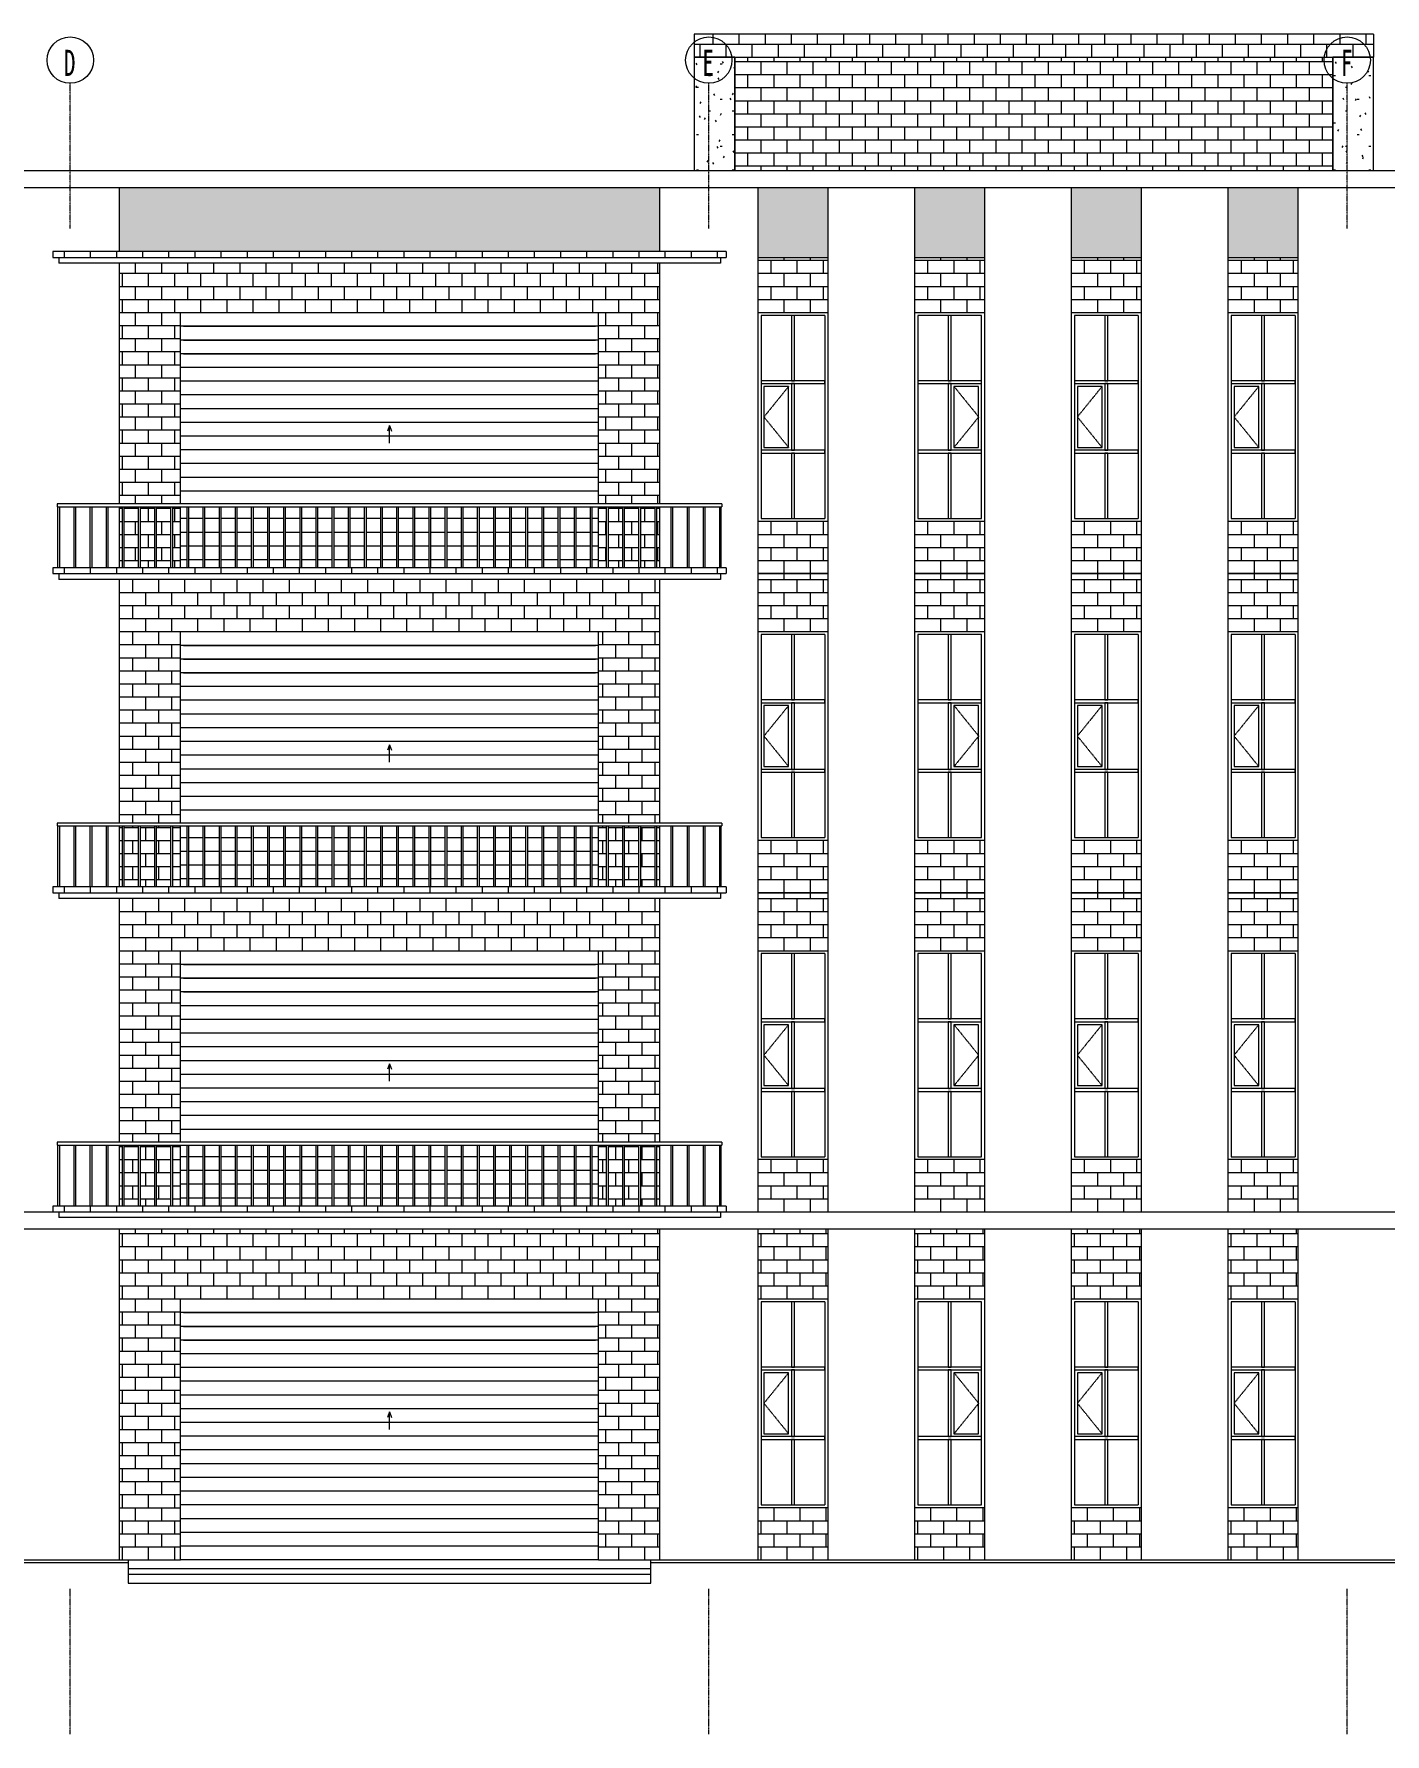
# Model space of a CAD drawing. Header units: millimetres. Extents: x -23709 to 126185, y -3000 to 26540.
# Drawn here: x 79360 to 102635, y -3000 to 26300 of the extents above; entities that cross this region are included whole.
import ezdxf

# ---------------------------------------------------------------- set-up
doc = ezdxf.new("R2010")
doc.units = ezdxf.units.MM
doc.linetypes.add('划线 1mm', pattern=[2, 1, -1])
doc.linetypes.add('轴网线', pattern=[22.24, 12.7, -3.18, 3.18, -3.18])
for name, color, linetype, lineweight in [('A-DOOR', 31, 'Continuous', 13), ('A-FLOR', 192, 'Continuous', 13), ('A-FLOR-HRAL', 11, 'Continuous', 13), ('A-GLAZ', 151, 'Continuous', 13), ('A-WALL', 113, 'Continuous', 13), ('A-WALL-PATT', 111, 'Continuous', 13), ('S-COLS', 52, 'Continuous', 13), ('S-GRID', 1, 'Continuous', 13), ('S-GRID-IDEN', 1, 'Continuous', 13)]:
    doc.layers.add(name, color=color, linetype=linetype, lineweight=lineweight)
doc.styles.add('宋体_2', font='', dxfattribs={"width": 0.65, "height": 450})
doc.styles.get('宋体_2').set_extended_font_data('SimSun')
pattern_1 = [(0, (24126.42, 1200), (812.8, 203.2), [33.528, -576.072, 33.528, -576.072, -3251.2]), (0, (24126.42, 1200), (812.8, 203.2), [-1219.2, 33.528, -1185.672, 33.528, -576.072, -1422.4]), (0, (24126.42, 1200), (812.8, 203.2), [-3048, 33.528, -372.872, 33.528, -982.472]), (120, (24431.22, 1301.6), (-582.37636, 602.30545), [33.528, -576.072, 33.528, -3827.272]), (120, (24431.22, 1301.6), (-582.37636, 602.30545), [-643.128, -576.072, 33.528, -1185.672, -2032]), (120, (24431.22, 1301.6), (-582.37636, 602.30545), [-2438.4, 33.528, -576.072, 33.528, -1388.872]), (120, (24431.22, 1301.6), (-582.37636, 602.30545), [-3081.528, -372.872, 33.528, -982.472]), (240, (24532.81, 1708), (-230.42364, -805.50545), [33.528, -576.072, 33.528, -576.072, -3251.2]), (240, (24532.81, 1708), (-230.42364, -805.50545), [-1219.2, 33.528, -1185.672, 33.528, -576.072, -1422.4]), (240, (24532.81, 1708), (-230.42364, -805.50545), [-3048, 33.528, -372.872, 33.528, -982.472])]
pattern_2 = [(0, (91135.2, 6000), (0, 225), []), (90, (91135.2, 6000), (-225, 225), [225, -225])]
pattern_3 = [(0, (91135.2, 11500), (0, 225), []), (90, (91135.2, 11500), (-225, 225), [225, -225])]
pattern_4 = [(0, (91135.2, 17000), (0, 225), []), (90, (91135.2, 17000), (-225, 225), [225, -225])]
pattern_5 = [(0, (91135.2, 22450), (0, 225), []), (90, (91135.2, 22450), (-225, 225), [225, -225])]
pattern_6 = [(0, (90835.2, 25900), (0, 225), []), (90, (90835.2, 25900), (-225, 225), [225, -225])]

# ---------------------------------------------------------------- blocks, each defined once
blk = doc.blocks.new('结构矩形柱 - 结构柱700 x 700 mm-V13-东')
at = {"layer": 'S-COLS'}
h = blk.add_hatch(dxfattribs=at)
h.set_pattern_fill('FP_5', color=256, style=0, pattern_type=2)
h.set_pattern_definition(pattern_1)
h.paths.add_polyline_path([(91285, 23950), (91435, 23950), (91435, 25900), (90735, 25900), (90735, 23950), (91063, 23950)], flags=0)
for p, q in [((90735, 25900), (90735, 23950)), ((91435, 25900), (90735, 25900)), ((91435, 23950), (91435, 25900))]:
    blk.add_line(p, q, dxfattribs=at)
blk = doc.blocks.new('结构矩形柱 - 结构柱700 x 700 mm-V14-东')
at = {"layer": 'S-COLS'}
h = blk.add_hatch(dxfattribs=at)
h.set_pattern_fill('FP_5', color=256, style=0, pattern_type=2)
h.set_pattern_definition(pattern_1)
h.paths.add_polyline_path([(102435, 23950), (102435, 25900), (101735, 25900), (101735, 23950)], flags=0)
for p, q in [((101735, 25900), (101735, 23950)), ((102435, 25900), (101735, 25900)), ((102435, 23950), (102435, 25900))]:
    blk.add_line(p, q, dxfattribs=at)
blk = doc.blocks.new('水平卷帘门 - NLLM7245-2344777-东')
at = {"layer": 'A-DOOR'}
for p, q in [((81885, 4500), (89085, 4500)), ((81885, 0), (81885, 4500)), ((89085, 0), (89085, 4500)), ((89085, 4263), (81885, 4263)), ((81935, 4263), (89035, 4263)), ((89085, 4026), (81885, 4026)), ((81935, 4026), (89035, 4026)), ((89085, 3789), (81885, 3789)), ((89085, 3553), (81885, 3553)), ((81935, 3789), (89035, 3789)), ((89035, 3553), (81935, 3553)), ((89085, 3316), (81885, 3316)), ((89035, 3316), (81935, 3316)), ((89085, 3079), (81885, 3079)), ((89035, 3079), (81935, 3079)), ((89085, 2842), (81885, 2842)), ((89035, 2842), (81935, 2842)), ((89085, 2605), (81885, 2605)), ((89085, 2368), (81885, 2368)), ((89035, 2605), (81935, 2605)), ((89035, 2368), (81935, 2368)), ((85485, 2550), (85451, 2456)), ((85485, 2550), (85519, 2456)), ((85485, 2250), (85485, 2550)), ((89085, 2132), (81885, 2132)), ((89035, 2132), (81935, 2132)), ((89085, 1895), (81885, 1895)), ((89035, 1895), (81935, 1895)), ((89085, 1658), (81885, 1658)), ((89035, 1658), (81935, 1658)), ((89085, 1421), (81885, 1421)), ((89085, 1184), (81885, 1184)), ((89035, 1421), (81935, 1421)), ((89035, 1184), (81935, 1184)), ((89085, 947), (81885, 947)), ((89035, 947), (81935, 947)), ((89085, 711), (81885, 711)), ((89035, 711), (81935, 711)), ((89085, 474), (81885, 474)), ((89035, 474), (81935, 474)), ((89085, 237), (81885, 237)), ((89085, 0), (81885, 0)), ((89035, 237), (81935, 237))]:
    blk.add_line(p, q, dxfattribs=at)
blk = doc.blocks.new('组合窗 - 三层双列_平开_固定_ - C1236-2351504-东')
at = {"layer": 'A-GLAZ'}
for p, q in [((51685, 4450), (50585, 4450)), ((50585, 4450), (50585, 950)), ((51160, 4450), (51110, 4450)), ((51110, 4450), (51110, 3325)), ((51160, 3325), (51160, 4450)), ((51685, 4450), (51685, 950)), ((51685, 3325), (50585, 3325)), ((50585, 3325), (50585, 3275)), ((50585, 3275), (51685, 3275)), ((50635, 3225), (50635, 2175)), ((51060, 3225), (50635, 3225)), ((51060, 2175), (51060, 3225)), ((51110, 3325), (51160, 3325)), ((51160, 3275), (51110, 3275)), ((51110, 3275), (51110, 2125)), ((51160, 2125), (51160, 3275)), ((51685, 3275), (51685, 3325)), ((51685, 2125), (50585, 2125)), ((50585, 2125), (50585, 2075)), ((50585, 2075), (51685, 2075)), ((50635, 2175), (51060, 2175)), ((51110, 2125), (51160, 2125)), ((51160, 2075), (51110, 2075)), ((51110, 2075), (51110, 950)), ((51160, 950), (51160, 2075)), ((51685, 2075), (51685, 2125)), ((50585, 950), (51685, 950)), ((51110, 950), (51160, 950))]:
    blk.add_line(p, q, dxfattribs=at)
at = {"layer": 'A-GLAZ', "linetype": '划线 1mm'}
for p, q in [((51060, 3225), (50635, 2700)), ((50635, 2700), (51060, 2175))]:
    blk.add_line(p, q, dxfattribs=at)
blk = doc.blocks.new('组合窗 - 三层双列_平开_固定_ - C1236-V15-东')
at = {"layer": 'A-GLAZ'}
for p, q in [((94585, 4450), (94585, 950)), ((95685, 4450), (94585, 4450)), ((95110, 4450), (95110, 3325)), ((95160, 4450), (95110, 4450)), ((95160, 3325), (95160, 4450)), ((95685, 950), (95685, 4450)), ((94585, 3325), (94585, 3275)), ((95685, 3325), (94585, 3325)), ((94585, 3275), (95685, 3275)), ((95110, 3325), (95160, 3325)), ((95110, 3275), (95110, 2125)), ((95160, 3275), (95110, 3275)), ((95160, 2125), (95160, 3275)), ((95210, 3225), (95210, 2175)), ((95635, 3225), (95210, 3225)), ((95635, 2175), (95635, 3225)), ((95685, 3275), (95685, 3325)), ((94585, 2125), (94585, 2075)), ((95685, 2125), (94585, 2125)), ((94585, 2075), (95685, 2075)), ((95110, 2125), (95160, 2125)), ((95110, 2075), (95110, 950)), ((95160, 2075), (95110, 2075)), ((95160, 950), (95160, 2075)), ((95210, 2175), (95635, 2175)), ((95685, 2075), (95685, 2125)), ((94585, 950), (95685, 950)), ((95110, 950), (95160, 950))]:
    blk.add_line(p, q, dxfattribs=at)
at = {"layer": 'A-GLAZ', "linetype": '划线 1mm'}
for p, q in [((95210, 3225), (95635, 2700)), ((95635, 2700), (95210, 2175))]:
    blk.add_line(p, q, dxfattribs=at)
blk = doc.blocks.new('水平卷帘门 - NLLM7245-V16-东')
at = {"layer": 'A-DOOR'}
for p, q in [((81885, 10500), (89085, 10500)), ((81885, 7200), (81885, 10500)), ((89085, 10263), (81885, 10263)), ((81935, 10263), (89035, 10263)), ((89085, 7200), (89085, 10500)), ((89085, 10026), (81885, 10026)), ((81935, 10026), (89035, 10026)), ((89085, 9789), (81885, 9789)), ((81935, 9789), (89035, 9789)), ((89085, 9553), (81885, 9553)), ((89035, 9553), (81935, 9553)), ((89085, 9316), (81885, 9316)), ((89035, 9316), (81935, 9316)), ((89085, 9079), (81885, 9079)), ((89085, 8842), (81885, 8842)), ((89035, 9079), (81935, 9079)), ((89035, 8842), (81935, 8842)), ((89085, 8605), (81885, 8605)), ((89035, 8605), (81935, 8605)), ((85485, 8550), (85451, 8456)), ((85485, 8550), (85519, 8456)), ((85485, 8250), (85485, 8550)), ((89085, 8368), (81885, 8368)), ((89035, 8368), (81935, 8368)), ((89085, 8132), (81885, 8132)), ((89035, 8132), (81935, 8132)), ((89085, 7895), (81885, 7895)), ((89085, 7658), (81885, 7658)), ((89035, 7895), (81935, 7895)), ((89035, 7658), (81935, 7658)), ((89085, 7421), (81885, 7421)), ((89035, 7421), (81935, 7421)), ((81885, 6100), (81885, 7150)), ((89085, 6100), (89085, 7150)), ((81997, 6947), (81885, 6947)), ((81997, 6947), (81935, 6947)), ((82275, 6947), (82022, 6947)), ((82275, 6947), (82022, 6947)), ((82553, 6947), (82300, 6947)), ((82553, 6947), (82300, 6947)), ((82831, 6947), (82578, 6947)), ((82831, 6947), (82578, 6947)), ((83109, 6947), (82856, 6947)), ((83109, 6947), (82856, 6947)), ((83387, 6947), (83134, 6947)), ((83387, 6947), (83134, 6947)), ((83665, 6947), (83412, 6947)), ((83665, 6947), (83412, 6947)), ((83943, 6947), (83690, 6947)), ((83943, 6947), (83690, 6947)), ((84221, 6947), (83968, 6947)), ((84221, 6947), (83968, 6947)), ((84500, 6947), (84246, 6947)), ((84500, 6947), (84246, 6947)), ((84778, 6947), (84525, 6947)), ((84778, 6947), (84525, 6947)), ((85056, 6947), (84803, 6947)), ((85056, 6947), (84803, 6947)), ((85334, 6947), (85081, 6947)), ((85334, 6947), (85081, 6947)), ((85612, 6947), (85359, 6947)), ((85612, 6947), (85359, 6947)), ((85890, 6947), (85637, 6947)), ((85890, 6947), (85637, 6947)), ((86168, 6947), (85915, 6947)), ((86168, 6947), (85915, 6947)), ((86446, 6947), (86193, 6947)), ((86446, 6947), (86193, 6947)), ((86724, 6947), (86471, 6947)), ((86724, 6947), (86471, 6947)), ((87002, 6947), (86749, 6947)), ((87002, 6947), (86749, 6947)), ((87280, 6947), (87027, 6947)), ((87280, 6947), (87027, 6947)), ((87558, 6947), (87305, 6947)), ((87558, 6947), (87305, 6947)), ((87836, 6947), (87583, 6947)), ((87836, 6947), (87583, 6947)), ((88114, 6947), (87861, 6947)), ((88114, 6947), (87861, 6947)), ((88392, 6947), (88139, 6947)), ((88392, 6947), (88139, 6947)), ((88670, 6947), (88417, 6947)), ((88670, 6947), (88417, 6947)), ((88948, 6947), (88695, 6947)), ((88948, 6947), (88695, 6947)), ((89085, 6947), (88973, 6947)), ((89035, 6947), (88973, 6947)), ((81997, 6711), (81885, 6711)), ((81997, 6474), (81885, 6474)), ((81997, 6711), (81935, 6711)), ((81997, 6474), (81935, 6474)), ((82275, 6711), (82022, 6711)), ((82275, 6711), (82022, 6711)), ((82275, 6474), (82022, 6474)), ((82275, 6474), (82022, 6474)), ((82553, 6711), (82300, 6711)), ((82553, 6711), (82300, 6711)), ((82553, 6474), (82300, 6474)), ((82553, 6474), (82300, 6474)), ((82831, 6711), (82578, 6711)), ((82831, 6711), (82578, 6711)), ((82831, 6474), (82578, 6474)), ((82831, 6474), (82578, 6474)), ((83109, 6711), (82856, 6711)), ((83109, 6711), (82856, 6711)), ((83109, 6474), (82856, 6474)), ((83109, 6474), (82856, 6474)), ((83387, 6711), (83134, 6711)), ((83387, 6711), (83134, 6711)), ((83387, 6474), (83134, 6474)), ((83387, 6474), (83134, 6474)), ((83665, 6711), (83412, 6711)), ((83665, 6711), (83412, 6711)), ((83665, 6474), (83412, 6474)), ((83665, 6474), (83412, 6474)), ((83943, 6711), (83690, 6711)), ((83943, 6711), (83690, 6711)), ((83943, 6474), (83690, 6474)), ((83943, 6474), (83690, 6474)), ((84221, 6711), (83968, 6711)), ((84221, 6711), (83968, 6711)), ((84221, 6474), (83968, 6474)), ((84221, 6474), (83968, 6474)), ((84500, 6711), (84246, 6711)), ((84500, 6711), (84246, 6711)), ((84500, 6474), (84246, 6474)), ((84500, 6474), (84246, 6474)), ((84778, 6711), (84525, 6711)), ((84778, 6711), (84525, 6711)), ((84778, 6474), (84525, 6474)), ((84778, 6474), (84525, 6474)), ((85056, 6711), (84803, 6711)), ((85056, 6711), (84803, 6711)), ((85056, 6474), (84803, 6474)), ((85056, 6474), (84803, 6474)), ((85334, 6711), (85081, 6711)), ((85334, 6711), (85081, 6711)), ((85334, 6474), (85081, 6474)), ((85334, 6474), (85081, 6474)), ((85612, 6711), (85359, 6711)), ((85612, 6711), (85359, 6711)), ((85612, 6474), (85359, 6474)), ((85612, 6474), (85359, 6474)), ((85890, 6711), (85637, 6711)), ((85890, 6711), (85637, 6711)), ((85890, 6474), (85637, 6474)), ((85890, 6474), (85637, 6474)), ((86168, 6711), (85915, 6711)), ((86168, 6711), (85915, 6711)), ((86168, 6474), (85915, 6474)), ((86168, 6474), (85915, 6474)), ((86446, 6711), (86193, 6711)), ((86446, 6711), (86193, 6711)), ((86446, 6474), (86193, 6474)), ((86446, 6474), (86193, 6474)), ((86724, 6711), (86471, 6711)), ((86724, 6711), (86471, 6711)), ((86724, 6474), (86471, 6474)), ((86724, 6474), (86471, 6474)), ((87002, 6711), (86749, 6711)), ((87002, 6711), (86749, 6711)), ((87002, 6474), (86749, 6474)), ((87002, 6474), (86749, 6474)), ((87280, 6711), (87027, 6711)), ((87280, 6711), (87027, 6711)), ((87280, 6474), (87027, 6474)), ((87280, 6474), (87027, 6474)), ((87558, 6711), (87305, 6711)), ((87558, 6711), (87305, 6711)), ((87558, 6474), (87305, 6474)), ((87558, 6474), (87305, 6474)), ((87836, 6711), (87583, 6711)), ((87836, 6711), (87583, 6711)), ((87836, 6474), (87583, 6474)), ((87836, 6474), (87583, 6474)), ((88114, 6711), (87861, 6711)), ((88114, 6711), (87861, 6711)), ((88114, 6474), (87861, 6474)), ((88114, 6474), (87861, 6474)), ((88392, 6711), (88139, 6711)), ((88392, 6711), (88139, 6711)), ((88392, 6474), (88139, 6474)), ((88392, 6474), (88139, 6474)), ((88670, 6711), (88417, 6711)), ((88670, 6711), (88417, 6711)), ((88670, 6474), (88417, 6474)), ((88670, 6474), (88417, 6474)), ((88948, 6711), (88695, 6711)), ((88948, 6711), (88695, 6711)), ((88948, 6474), (88695, 6474)), ((88948, 6474), (88695, 6474)), ((89085, 6711), (88973, 6711)), ((89035, 6711), (88973, 6711)), ((89085, 6474), (88973, 6474)), ((89035, 6474), (88973, 6474)), ((81997, 6237), (81885, 6237)), ((81997, 6237), (81935, 6237)), ((82275, 6237), (82022, 6237)), ((82275, 6237), (82022, 6237)), ((82553, 6237), (82300, 6237)), ((82553, 6237), (82300, 6237)), ((82831, 6237), (82578, 6237)), ((82831, 6237), (82578, 6237)), ((83109, 6237), (82856, 6237)), ((83109, 6237), (82856, 6237)), ((83387, 6237), (83134, 6237)), ((83387, 6237), (83134, 6237)), ((83665, 6237), (83412, 6237)), ((83665, 6237), (83412, 6237)), ((83943, 6237), (83690, 6237)), ((83943, 6237), (83690, 6237)), ((84221, 6237), (83968, 6237)), ((84221, 6237), (83968, 6237)), ((84500, 6237), (84246, 6237)), ((84500, 6237), (84246, 6237)), ((84778, 6237), (84525, 6237)), ((84778, 6237), (84525, 6237)), ((85056, 6237), (84803, 6237)), ((85056, 6237), (84803, 6237)), ((85334, 6237), (85081, 6237)), ((85334, 6237), (85081, 6237)), ((85612, 6237), (85359, 6237)), ((85612, 6237), (85359, 6237)), ((85890, 6237), (85637, 6237)), ((85890, 6237), (85637, 6237)), ((86168, 6237), (85915, 6237)), ((86168, 6237), (85915, 6237)), ((86446, 6237), (86193, 6237)), ((86446, 6237), (86193, 6237)), ((86724, 6237), (86471, 6237)), ((86724, 6237), (86471, 6237)), ((87002, 6237), (86749, 6237)), ((87002, 6237), (86749, 6237)), ((87280, 6237), (87027, 6237)), ((87280, 6237), (87027, 6237)), ((87558, 6237), (87305, 6237)), ((87558, 6237), (87305, 6237)), ((87836, 6237), (87583, 6237)), ((87836, 6237), (87583, 6237)), ((88114, 6237), (87861, 6237)), ((88114, 6237), (87861, 6237)), ((88392, 6237), (88139, 6237)), ((88392, 6237), (88139, 6237)), ((88670, 6237), (88417, 6237)), ((88670, 6237), (88417, 6237)), ((88948, 6237), (88695, 6237)), ((88948, 6237), (88695, 6237)), ((89085, 6237), (88973, 6237)), ((89035, 6237), (88973, 6237))]:
    blk.add_line(p, q, dxfattribs=at)
blk = doc.blocks.new('栏杆扶手 - 25mm-2414337-东')
at = {"layer": 'A-FLOR-HRAL'}
for p, q in [((125397, 0), (125397, 1050)), ((125422, 1050), (125422, 0))]:
    blk.add_line(p, q, dxfattribs=at)
blk = doc.blocks.new('栏杆扶手 - 25mm-V17-东')
at = {"layer": 'A-FLOR-HRAL'}
for p, q in [((91173, 6100), (91173, 7150)), ((91198, 6100), (91198, 7150))]:
    blk.add_line(p, q, dxfattribs=at)
blk = doc.blocks.new('栏杆扶手 - 栏杆扶手-2388480-东')
for name, p in [('栏杆扶手 - 25mm-2414337-东', (-45625, 6100)), ('栏杆扶手 - 25mm-2414337-东', (-45347, 6100)), ('栏杆扶手 - 25mm-2414337-东', (-45068, 6100)), ('栏杆扶手 - 25mm-2414337-东', (-44790, 6100)), ('栏杆扶手 - 25mm-2414337-东', (-44512, 6100)), ('栏杆扶手 - 25mm-2414337-东', (-44234, 6100)), ('栏杆扶手 - 25mm-2414337-东', (-43956, 6100)), ('栏杆扶手 - 25mm-2414337-东', (-43678, 6100)), ('栏杆扶手 - 25mm-2414337-东', (-43400, 6100)), ('栏杆扶手 - 25mm-2414337-东', (-43122, 6100)), ('栏杆扶手 - 25mm-2414337-东', (-42844, 6100)), ('栏杆扶手 - 25mm-2414337-东', (-42566, 6100)), ('栏杆扶手 - 25mm-2414337-东', (-42288, 6100)), ('栏杆扶手 - 25mm-2414337-东', (-42010, 6100)), ('栏杆扶手 - 25mm-2414337-东', (-41732, 6100)), ('栏杆扶手 - 25mm-2414337-东', (-41454, 6100)), ('栏杆扶手 - 25mm-2414337-东', (-41176, 6100)), ('栏杆扶手 - 25mm-2414337-东', (-40898, 6100)), ('栏杆扶手 - 25mm-2414337-东', (-40620, 6100)), ('栏杆扶手 - 25mm-2414337-东', (-40342, 6100)), ('栏杆扶手 - 25mm-2414337-东', (-40064, 6100)), ('栏杆扶手 - 25mm-2414337-东', (-39786, 6100)), ('栏杆扶手 - 25mm-2414337-东', (-39507, 6100)), ('栏杆扶手 - 25mm-2414337-东', (-39229, 6100)), ('栏杆扶手 - 25mm-2414337-东', (-38951, 6100)), ('栏杆扶手 - 25mm-2414337-东', (-38673, 6100)), ('栏杆扶手 - 25mm-2414337-东', (-38395, 6100)), ('栏杆扶手 - 25mm-2414337-东', (-38117, 6100)), ('栏杆扶手 - 25mm-2414337-东', (-37839, 6100)), ('栏杆扶手 - 25mm-2414337-东', (-37561, 6100)), ('栏杆扶手 - 25mm-2414337-东', (-37283, 6100)), ('栏杆扶手 - 25mm-2414337-东', (-37005, 6100)), ('栏杆扶手 - 25mm-2414337-东', (-36727, 6100)), ('栏杆扶手 - 25mm-2414337-东', (-36449, 6100)), ('栏杆扶手 - 25mm-2414337-东', (-36171, 6100)), ('栏杆扶手 - 25mm-2414337-东', (-35893, 6100)), ('栏杆扶手 - 25mm-2414337-东', (-35615, 6100)), ('栏杆扶手 - 25mm-2414337-东', (-35337, 6100)), ('栏杆扶手 - 25mm-2414337-东', (-35059, 6100)), ('栏杆扶手 - 25mm-2414337-东', (-34781, 6100)), ('栏杆扶手 - 25mm-2414337-东', (-34503, 6100)), ('栏杆扶手 - 25mm-V17-东', (0, 0))]:
    blk.add_blockref(name, p)
blk = doc.blocks.new('顶部扶栏类型 - 顶部扶栏_内部_-2388481-东')
at = {"layer": 'A-FLOR-HRAL'}
for p, q in [((91210, 7200), (79760, 7200)), ((79760, 7200), (79760, 7150)), ((79760, 7150), (91210, 7150)), ((91210, 7200), (91210, 7150))]:
    blk.add_line(p, q, dxfattribs=at)
blk = doc.blocks.new('栏杆扶手 - 栏杆扶手-2414445-东')
for name, p in [('栏杆扶手 - 25mm-2414337-东', (-45625, 11600)), ('栏杆扶手 - 25mm-2414337-东', (-45347, 11600)), ('栏杆扶手 - 25mm-2414337-东', (-45068, 11600)), ('栏杆扶手 - 25mm-2414337-东', (-44790, 11600)), ('栏杆扶手 - 25mm-2414337-东', (-44512, 11600)), ('栏杆扶手 - 25mm-2414337-东', (-44234, 11600)), ('栏杆扶手 - 25mm-2414337-东', (-43956, 11600)), ('栏杆扶手 - 25mm-2414337-东', (-43678, 11600)), ('栏杆扶手 - 25mm-2414337-东', (-43400, 11600)), ('栏杆扶手 - 25mm-2414337-东', (-43122, 11600)), ('栏杆扶手 - 25mm-2414337-东', (-42844, 11600)), ('栏杆扶手 - 25mm-2414337-东', (-42566, 11600)), ('栏杆扶手 - 25mm-2414337-东', (-42288, 11600)), ('栏杆扶手 - 25mm-2414337-东', (-42010, 11600)), ('栏杆扶手 - 25mm-2414337-东', (-41732, 11600)), ('栏杆扶手 - 25mm-2414337-东', (-41454, 11600)), ('栏杆扶手 - 25mm-2414337-东', (-41176, 11600)), ('栏杆扶手 - 25mm-2414337-东', (-40898, 11600)), ('栏杆扶手 - 25mm-2414337-东', (-40620, 11600)), ('栏杆扶手 - 25mm-2414337-东', (-40342, 11600)), ('栏杆扶手 - 25mm-2414337-东', (-40064, 11600)), ('栏杆扶手 - 25mm-2414337-东', (-39786, 11600)), ('栏杆扶手 - 25mm-2414337-东', (-39507, 11600)), ('栏杆扶手 - 25mm-2414337-东', (-39229, 11600)), ('栏杆扶手 - 25mm-2414337-东', (-38951, 11600)), ('栏杆扶手 - 25mm-2414337-东', (-38673, 11600)), ('栏杆扶手 - 25mm-2414337-东', (-38395, 11600)), ('栏杆扶手 - 25mm-2414337-东', (-38117, 11600)), ('栏杆扶手 - 25mm-2414337-东', (-37839, 11600)), ('栏杆扶手 - 25mm-2414337-东', (-37561, 11600)), ('栏杆扶手 - 25mm-2414337-东', (-37283, 11600)), ('栏杆扶手 - 25mm-2414337-东', (-37005, 11600)), ('栏杆扶手 - 25mm-2414337-东', (-36727, 11600)), ('栏杆扶手 - 25mm-2414337-东', (-36449, 11600)), ('栏杆扶手 - 25mm-2414337-东', (-36171, 11600)), ('栏杆扶手 - 25mm-2414337-东', (-35893, 11600)), ('栏杆扶手 - 25mm-2414337-东', (-35615, 11600)), ('栏杆扶手 - 25mm-2414337-东', (-35337, 11600)), ('栏杆扶手 - 25mm-2414337-东', (-35059, 11600)), ('栏杆扶手 - 25mm-2414337-东', (-34781, 11600)), ('栏杆扶手 - 25mm-2414337-东', (-34503, 11600)), ('栏杆扶手 - 25mm-V17-东', (0, 5500))]:
    blk.add_blockref(name, p)
blk = doc.blocks.new('顶部扶栏类型 - 顶部扶栏_内部_-2414446-东')
at = {"layer": 'A-FLOR-HRAL'}
for p, q in [((91210, 12700), (79760, 12700)), ((79760, 12700), (79760, 12650)), ((79760, 12650), (91210, 12650)), ((91210, 12700), (91210, 12650))]:
    blk.add_line(p, q, dxfattribs=at)
blk = doc.blocks.new('栏杆扶手 - 栏杆扶手-2389005-东')
for name, p in [('栏杆扶手 - 25mm-2414337-东', (-45625, 17100)), ('栏杆扶手 - 25mm-2414337-东', (-45347, 17100)), ('栏杆扶手 - 25mm-2414337-东', (-45068, 17100)), ('栏杆扶手 - 25mm-2414337-东', (-44790, 17100)), ('栏杆扶手 - 25mm-2414337-东', (-44512, 17100)), ('栏杆扶手 - 25mm-2414337-东', (-44234, 17100)), ('栏杆扶手 - 25mm-2414337-东', (-43956, 17100)), ('栏杆扶手 - 25mm-2414337-东', (-43678, 17100)), ('栏杆扶手 - 25mm-2414337-东', (-43400, 17100)), ('栏杆扶手 - 25mm-2414337-东', (-43122, 17100)), ('栏杆扶手 - 25mm-2414337-东', (-42844, 17100)), ('栏杆扶手 - 25mm-2414337-东', (-42566, 17100)), ('栏杆扶手 - 25mm-2414337-东', (-42288, 17100)), ('栏杆扶手 - 25mm-2414337-东', (-42010, 17100)), ('栏杆扶手 - 25mm-2414337-东', (-41732, 17100)), ('栏杆扶手 - 25mm-2414337-东', (-41454, 17100)), ('栏杆扶手 - 25mm-2414337-东', (-41176, 17100)), ('栏杆扶手 - 25mm-2414337-东', (-40898, 17100)), ('栏杆扶手 - 25mm-2414337-东', (-40620, 17100)), ('栏杆扶手 - 25mm-2414337-东', (-40342, 17100)), ('栏杆扶手 - 25mm-2414337-东', (-40064, 17100)), ('栏杆扶手 - 25mm-2414337-东', (-39786, 17100)), ('栏杆扶手 - 25mm-2414337-东', (-39507, 17100)), ('栏杆扶手 - 25mm-2414337-东', (-39229, 17100)), ('栏杆扶手 - 25mm-2414337-东', (-38951, 17100)), ('栏杆扶手 - 25mm-2414337-东', (-38673, 17100)), ('栏杆扶手 - 25mm-2414337-东', (-38395, 17100)), ('栏杆扶手 - 25mm-2414337-东', (-38117, 17100)), ('栏杆扶手 - 25mm-2414337-东', (-37839, 17100)), ('栏杆扶手 - 25mm-2414337-东', (-37561, 17100)), ('栏杆扶手 - 25mm-2414337-东', (-37283, 17100)), ('栏杆扶手 - 25mm-2414337-东', (-37005, 17100)), ('栏杆扶手 - 25mm-2414337-东', (-36727, 17100)), ('栏杆扶手 - 25mm-2414337-东', (-36449, 17100)), ('栏杆扶手 - 25mm-2414337-东', (-36171, 17100)), ('栏杆扶手 - 25mm-2414337-东', (-35893, 17100)), ('栏杆扶手 - 25mm-2414337-东', (-35615, 17100)), ('栏杆扶手 - 25mm-2414337-东', (-35337, 17100)), ('栏杆扶手 - 25mm-2414337-东', (-35059, 17100)), ('栏杆扶手 - 25mm-2414337-东', (-34781, 17100)), ('栏杆扶手 - 25mm-2414337-东', (-34503, 17100)), ('栏杆扶手 - 25mm-V17-东', (0, 11000))]:
    blk.add_blockref(name, p)
blk = doc.blocks.new('顶部扶栏类型 - 顶部扶栏_内部_-2389010-东')
at = {"layer": 'A-FLOR-HRAL'}
for p, q in [((91210, 18200), (79760, 18200)), ((79760, 18200), (79760, 18150)), ((91210, 18200), (91210, 18150)), ((79760, 18150), (91210, 18150))]:
    blk.add_line(p, q, dxfattribs=at)
blk = doc.blocks.new('轴网 - 宽度系数 0_65-155799-东')
at = {"layer": 'S-GRID-IDEN'}
blk.add_circle((48985, 25850), 400, dxfattribs=at)

msp = doc.modelspace()

# ---------------------------------------------------------------- hatches: boundary and pattern name
at = {"layer": 'A-WALL-PATT'}
h = msp.add_hatch(dxfattribs=at)
h.set_pattern_fill('FP_41', color=256, style=0, pattern_type=2)
h.set_pattern_definition(pattern_6)
h.paths.add_polyline_path([(102235, 25900), (102235, 26300), (90735, 26300), (90735, 25900), (97612, 25900)], flags=0)
h = msp.add_hatch(dxfattribs=at)
h.set_pattern_fill('FP_41', color=256, style=0, pattern_type=2)
h.set_pattern_definition(pattern_6)
h.paths.add_polyline_path([(102435, 25900), (102435, 26300), (102235, 26300), (102235, 25900)], flags=0)
h = msp.add_hatch(dxfattribs=at)
h.set_pattern_fill('FP_3', color=256, style=0, pattern_type=2)
h.set_pattern_definition([(0, (91435.2, 22450), (0, 225), []), (90, (91435.2, 22450), (-225, 225), [225, -225])])
h.paths.add_polyline_path([(95735, 23950), (101735, 23950), (101735, 25900), (91435, 25900), (91435, 23950), (95035, 23950)], flags=0)
h = msp.add_hatch(dxfattribs=at)
h.set_pattern_fill('FP_6', color=256, style=0, pattern_type=2)
h.set_pattern_definition([(0, (48985.2, 22450), (0, 225), []), (90, (48985.2, 22450), (-225, 225), [225, -225])])
h.paths.add_polyline_path([(50535, 22450), (51735, 22450), (51735, 23650), (50535, 23650), (50535, 22565)], flags=0)
h.paths.add_polyline_path([(108235, 22450), (109435, 22450), (109435, 23650), (108235, 23650), (108235, 22993)], flags=0)
h.paths.add_polyline_path([(92459, 22450), (93035, 22450), (93035, 23650), (91835, 23650), (91835, 22450)], flags=0)
h.paths.add_polyline_path([(79135, 22450), (79135, 23650), (77935, 23650), (77935, 22450)], flags=0)
h.paths.add_polyline_path([(97235, 22450), (98435, 22450), (98435, 23650), (97235, 23650), (97235, 23071)], flags=0)
h.paths.add_polyline_path([(95735, 22450), (95735, 23650), (94535, 23650), (94535, 22450), (95035, 22450)], flags=0)
h.paths.add_polyline_path([(99935, 22450), (101135, 22450), (101135, 23650), (99935, 23650), (99935, 23353)], flags=0)
h.paths.add_polyline_path([(76435, 22450), (76435, 23650), (75235, 23650), (75235, 22450)], flags=0)
h.paths.add_polyline_path([(73735, 22450), (73735, 23650), (72535, 23650), (72535, 22450)], flags=0)
h.paths.add_polyline_path([(71035, 22450), (71035, 23650), (69835, 23650), (69835, 22450)], flags=0)
h.paths.add_polyline_path([(68135, 22450), (68135, 23650), (66935, 23650), (66935, 22450)], flags=0)
h.paths.add_polyline_path([(65435, 22450), (65435, 23650), (64235, 23650), (64235, 22450)], flags=0)
h.paths.add_polyline_path([(62735, 22450), (62735, 23650), (61535, 23650), (61535, 22450), (61543, 22450)], flags=0)
h.paths.add_polyline_path([(102835, 22450), (104035, 22450), (104035, 23650), (102835, 23650), (102835, 23644)], flags=0)
h.paths.add_polyline_path([(112135, 22450), (112135, 23650), (110935, 23650), (110935, 22450)], flags=0)
h.paths.add_polyline_path([(60035, 22450), (60035, 23650), (58835, 23650), (58835, 22450), (58967, 22450)], flags=0)
h.paths.add_polyline_path([(105535, 22450), (106735, 22450), (106735, 23650), (105535, 23650), (105535, 23318)], flags=0)
h.paths.add_polyline_path([(57135, 22450), (57135, 23650), (55935, 23650), (55935, 22450), (56391, 22450)], flags=0)
h.paths.add_polyline_path([(53235, 22450), (54435, 22450), (54435, 23650), (53235, 23650), (53235, 22779)], flags=0)
h.paths.add_polyline_path([(89883, 22550), (90135, 22550), (90135, 23650), (80835, 23650), (80835, 22550), (87306, 22550)], flags=0)
h = msp.add_hatch(dxfattribs=at)
h.set_pattern_fill('FP_40', color=256, style=0, pattern_type=2)
h.set_pattern_definition(pattern_5)
h.paths.add_polyline_path([(87306, 22450), (90985, 22450), (90985, 22550), (79685, 22550), (79685, 22450), (82154, 22450)], flags=0)
h = msp.add_hatch(dxfattribs=at)
h.set_pattern_fill('FP_35', color=256, style=0, pattern_type=2)
h.set_pattern_definition([(0, (80435.2, 17000), (0, 225), []), (90, (80435.2, 17000), (-225, 225), [225, -225])])
h.paths.add_polyline_path([(89504, 17100), (89504, 18150), (89251, 18150), (89251, 17100)], flags=0)
h.paths.add_polyline_path([(80835, 17100), (80885, 17100), (80885, 18150), (80835, 18150)], flags=0)
h.paths.add_polyline_path([(81744, 17100), (81885, 17100), (81885, 18150), (81744, 18150)], flags=0)
h.paths.add_polyline_path([(89085, 17100), (89226, 17100), (89226, 18150), (89085, 18150)], flags=0)
h.paths.add_polyline_path([(80910, 17100), (81163, 17100), (81163, 18150), (80910, 18150)], flags=0)
h.paths.add_polyline_path([(81188, 17100), (81441, 17100), (81441, 18150), (81188, 18150)], flags=0)
h.paths.add_polyline_path([(89529, 17100), (89782, 17100), (89782, 18150), (89529, 18150)], flags=0)
h.paths.add_polyline_path([(81466, 17100), (81719, 17100), (81719, 18150), (81466, 18150)], flags=0)
h.paths.add_polyline_path([(89807, 17100), (90061, 17100), (90061, 18150), (89807, 18150)], flags=0)
h.paths.add_polyline_path([(90135, 17100), (90135, 18150), (90086, 18150), (90086, 17100)], flags=0)
h.paths.add_polyline_path([(90135, 18200), (90135, 22350), (80835, 22350), (80835, 18200), (81885, 18200), (81885, 21500), (89085, 21500), (89085, 18200), (89883, 18200)], flags=0)
h = msp.add_hatch(dxfattribs=at)
h.set_pattern_fill('FP_40', color=256, style=0, pattern_type=2)
h.set_pattern_definition(pattern_5)
h.paths.add_polyline_path([(91285, 22450), (91285, 22550), (90985, 22550), (90985, 22450)], flags=0)
h = msp.add_hatch(dxfattribs=at)
h.set_pattern_fill('FP_36', color=256, style=0, pattern_type=2)
h.set_pattern_definition([(0, (91385.24, 17000), (0, 225), []), (90, (91385.24, 17000), (-225, 225), [225, -225])])
h.paths.add_polyline_path([(91835, 17000), (93035, 17000), (93035, 22450), (91835, 22450), (91835, 21500), (93035, 21500), (93035, 17900), (91835, 17900), (91835, 17069)], flags=0)
h.paths.add_polyline_path([(101135, 17000), (101135, 22450), (99935, 22450), (99935, 21500), (101135, 21500), (101135, 17900), (99935, 17900), (99935, 17000), (100188, 17000)], flags=0)
h.paths.add_polyline_path([(94535, 17000), (95735, 17000), (95735, 22450), (94535, 22450), (94535, 21500), (95735, 21500), (95735, 17900), (94535, 17900), (94535, 17485)], flags=0)
h.paths.add_polyline_path([(97235, 17000), (98435, 17000), (98435, 22450), (97235, 22450), (97235, 21500), (98435, 21500), (98435, 17900), (97235, 17900)], flags=0)
h = msp.add_hatch(dxfattribs=at)
h.set_pattern_fill('FP_39', color=256, style=0, pattern_type=2)
h.set_pattern_definition(pattern_4)
h.paths.add_polyline_path([(87306, 17000), (90985, 17000), (90985, 17100), (79685, 17100), (79685, 17000), (82154, 17000)], flags=0)
h = msp.add_hatch(dxfattribs=at)
h.set_pattern_fill('FP_39', color=256, style=0, pattern_type=2)
h.set_pattern_definition(pattern_4)
h.paths.add_polyline_path([(91285, 17000), (91285, 17100), (90985, 17100), (90985, 17000), (91171, 17000)], flags=0)
h = msp.add_hatch(dxfattribs=at)
h.set_pattern_fill('FP_27', color=256, style=0, pattern_type=2)
h.set_pattern_definition([(0, (91385.24, 11500), (0, 225), []), (90, (91385.24, 11500), (-225, 225), [225, -225])])
h.paths.add_polyline_path([(91835, 11500), (93035, 11500), (93035, 17000), (91835, 17000), (91835, 16000), (93035, 16000), (93035, 12400), (91835, 12400), (91835, 11569)], flags=0)
h.paths.add_polyline_path([(94535, 11500), (95735, 11500), (95735, 17000), (94535, 17000), (94535, 16000), (95735, 16000), (95735, 12400), (94535, 12400), (94535, 11813)], flags=0)
h.paths.add_polyline_path([(97235, 11500), (98435, 11500), (98435, 17000), (97235, 17000), (97235, 16000), (98435, 16000), (98435, 12400), (97235, 12400), (97235, 11813)], flags=0)
h.paths.add_polyline_path([(99935, 11500), (101135, 11500), (101135, 17000), (99935, 17000), (99935, 16000), (101135, 16000), (101135, 12400), (99935, 12400), (99935, 11813)], flags=0)
h = msp.add_hatch(dxfattribs=at)
h.set_pattern_fill('FP_26', color=256, style=0, pattern_type=2)
h.set_pattern_definition([(0, (80385.24, 11500), (0, 225), []), (90, (80385.24, 11500), (-225, 225), [225, -225])])
h.paths.add_polyline_path([(80835, 11600), (80885, 11600), (80885, 12650), (80835, 12650), (80835, 11813)], flags=0)
h.paths.add_polyline_path([(80910, 11600), (81163, 11600), (81163, 12650), (80910, 12650), (80910, 11813)], flags=0)
h.paths.add_polyline_path([(89807, 11600), (90061, 11600), (90061, 12650), (89807, 12650), (89807, 11813)], flags=0)
h.paths.add_polyline_path([(81188, 11600), (81441, 11600), (81441, 12650), (81188, 12650), (81188, 11813)], flags=0)
h.paths.add_polyline_path([(81466, 11600), (81719, 11600), (81719, 12650), (81466, 12650), (81466, 11813)], flags=0)
h.paths.add_polyline_path([(90135, 11600), (90135, 12650), (90086, 12650), (90086, 11600)], flags=0)
h.paths.add_polyline_path([(89529, 11600), (89782, 11600), (89782, 12650), (89529, 12650), (89529, 11813)], flags=0)
h.paths.add_polyline_path([(89504, 11600), (89504, 12650), (89251, 12650), (89251, 11600)], flags=0)
h.paths.add_polyline_path([(89226, 11600), (89226, 12650), (89085, 12650), (89085, 11600)], flags=0)
h.paths.add_polyline_path([(81885, 11600), (81885, 12650), (81744, 12650), (81744, 11600)], flags=0)
h.paths.add_polyline_path([(80835, 12700), (81885, 12700), (81885, 16000), (89085, 16000), (89085, 12700), (90135, 12700), (90135, 16900), (80835, 16900), (80835, 12850)], flags=0)
h = msp.add_hatch(dxfattribs=at)
h.set_pattern_fill('FP_30', color=256, style=0, pattern_type=2)
h.set_pattern_definition(pattern_3)
h.paths.add_polyline_path([(87306, 11500), (90985, 11500), (90985, 11600), (79685, 11600), (79685, 11500), (82154, 11500)], flags=0)
h = msp.add_hatch(dxfattribs=at)
h.set_pattern_fill('FP_30', color=256, style=0, pattern_type=2)
h.set_pattern_definition(pattern_3)
h.paths.add_polyline_path([(91285, 11500), (91285, 11600), (90985, 11600), (90985, 11500)], flags=0)
h = msp.add_hatch(dxfattribs=at)
h.set_pattern_fill('FP_18', color=256, style=0, pattern_type=2)
h.set_pattern_definition([(0, (91385.24, 6000), (0, 225), []), (90, (91385.24, 6000), (-225, 225), [225, -225])])
h.paths.add_polyline_path([(95735, 6000), (95735, 11500), (94535, 11500), (94535, 10500), (95735, 10500), (95735, 6900), (94535, 6900), (94535, 6000), (95035, 6000)], flags=0)
h.paths.add_polyline_path([(91835, 6000), (93035, 6000), (93035, 11500), (91835, 11500), (91835, 10500), (93035, 10500), (93035, 6900), (91835, 6900)], flags=0)
h.paths.add_polyline_path([(101135, 6000), (101135, 11500), (99935, 11500), (99935, 10500), (101135, 10500), (101135, 6900), (99935, 6900), (99935, 6000), (100188, 6000)], flags=0)
h.paths.add_polyline_path([(98435, 6000), (98435, 11500), (97235, 11500), (97235, 10500), (98435, 10500), (98435, 6900), (97235, 6900), (97235, 6000), (97612, 6000)], flags=0)
h = msp.add_hatch(dxfattribs=at)
h.set_pattern_fill('FP_17', color=256, style=0, pattern_type=2)
h.set_pattern_definition([(0, (80385.24, 6000), (0, 225), []), (90, (80385.24, 6000), (-225, 225), [225, -225])])
h.paths.add_polyline_path([(81885, 6100), (81885, 7150), (81744, 7150), (81744, 6100)], flags=0)
h.paths.add_polyline_path([(81719, 6100), (81719, 7150), (81466, 7150), (81466, 6100)], flags=0)
h.paths.add_polyline_path([(81441, 6100), (81441, 7150), (81188, 7150), (81188, 6100)], flags=0)
h.paths.add_polyline_path([(80835, 6100), (80885, 6100), (80885, 7150), (80835, 7150), (80835, 6205)], flags=0)
h.paths.add_polyline_path([(89085, 6100), (89226, 6100), (89226, 7150), (89085, 7150)], flags=0)
h.paths.add_polyline_path([(89251, 6100), (89504, 6100), (89504, 7150), (89251, 7150)], flags=0)
h.paths.add_polyline_path([(90112, 6100), (90135, 6100), (90135, 7150), (90086, 7150), (90086, 6100)], flags=0)
h.paths.add_polyline_path([(89529, 6100), (89782, 6100), (89782, 7150), (89529, 7150)], flags=0)
h.paths.add_polyline_path([(90061, 6100), (90061, 7150), (89807, 7150), (89807, 6100), (89883, 6100)], flags=0)
h.paths.add_polyline_path([(81163, 6100), (81163, 7150), (80910, 7150), (80910, 6100)], flags=0)
h.paths.add_polyline_path([(81115, 7200), (81885, 7200), (81885, 10500), (89085, 10500), (89085, 7200), (90135, 7200), (90135, 11400), (80835, 11400), (80835, 7200), (81079, 7200)], flags=0)
h = msp.add_hatch(dxfattribs=at)
h.set_pattern_fill('FP_21', color=256, style=0, pattern_type=2)
h.set_pattern_definition(pattern_2)
h.paths.add_polyline_path([(87306, 6000), (90985, 6000), (90985, 6100), (79685, 6100), (79685, 6000), (82154, 6000)], flags=0)
h = msp.add_hatch(dxfattribs=at)
h.set_pattern_fill('FP_21', color=256, style=0, pattern_type=2)
h.set_pattern_definition(pattern_2)
h.paths.add_polyline_path([(90985, 6000), (91285, 6000), (91285, 6100), (90985, 6100)], flags=0)
h = msp.add_hatch(dxfattribs=at)
h.set_pattern_fill('FP_9', color=256, style=0, pattern_type=2)
h.set_pattern_definition([(0, (80435.2, 0), (0, 225), []), (90, (80435.2, 0), (-225, 225), [225, -225])])
h.paths.add_polyline_path([(90135, 0), (90135, 5700), (80835, 5700), (80835, 0), (81885, 0), (81885, 4500), (89085, 4500), (89085, 0)], flags=0)
h = msp.add_hatch(dxfattribs=at)
h.set_pattern_fill('FP_10', color=256, style=0, pattern_type=2)
h.set_pattern_definition([(0, (91435.2, 0), (0, 225), []), (90, (91435.2, 0), (-225, 225), [225, -225])])
h.paths.add_polyline_path([(98435, 0), (98435, 5700), (97235, 5700), (97235, 4500), (98435, 4500), (98435, 900), (97235, 900), (97235, 0), (97612, 0)], flags=0)
h.paths.add_polyline_path([(95735, 0), (95735, 5700), (94535, 5700), (94535, 4500), (95735, 4500), (95735, 900), (94535, 900), (94535, 0), (95035, 0)], flags=0)
h.paths.add_polyline_path([(100188, 0), (101135, 0), (101135, 5700), (99935, 5700), (99935, 4500), (101135, 4500), (101135, 900), (99935, 900), (99935, 0)], flags=0)
h.paths.add_polyline_path([(91835, 0), (93035, 0), (93035, 5700), (91835, 5700), (91835, 4500), (93035, 4500), (93035, 900), (91835, 900)], flags=0)

# ---------------------------------------------------------------- linework, layer by layer
at = {"layer": 'A-FLOR'}
for p, q in [((48085, 23950), (122585, 23950)), ((122585, 23650), (48085, 23650)), ((79785, 22450), (79785, 22350)), ((91185, 22350), (79785, 22350)), ((91185, 22450), (91185, 22350)), ((79785, 17000), (79785, 16900)), ((91185, 17000), (91185, 16900)), ((91185, 16900), (79785, 16900)), ((79785, 11500), (79785, 11400)), ((91185, 11500), (91185, 11400)), ((91185, 11400), (79785, 11400)), ((48485, 6000), (79685, 6000)), ((79785, 6000), (79785, 5900)), ((91185, 5900), (79785, 5900)), ((91185, 6000), (91185, 5900)), ((91285, 6000), (122485, 6000)), ((122485, 5700), (48485, 5700)), ((80985, 0), (80985, -401)), ((89985, -401), (89985, 0)), ((80985, -50), (48885, -50)), ((80985, -150), (89985, -150)), ((89985, -250), (80985, -250)), ((121885, -50), (89985, -50)), ((80985, -401), (89985, -401))]:
    msp.add_line(p, q, dxfattribs=at)
at = {"layer": 'A-WALL'}
for p, q in [((102435, 26300), (90735, 26300)), ((90735, 26300), (90735, 25900)), ((102435, 26300), (102435, 25900)), ((90735, 25900), (102435, 25900)), ((91435, 25900), (91435, 23950)), ((101735, 23950), (101735, 25900)), ((80835, 22550), (80835, 23650)), ((90135, 23650), (90135, 22550)), ((91835, 6000), (91835, 23650)), ((93035, 23650), (93035, 6000)), ((94535, 6000), (94535, 23650)), ((95735, 23650), (95735, 6000)), ((97235, 6000), (97235, 23650)), ((98435, 23650), (98435, 6000)), ((99935, 6000), (99935, 23650)), ((101135, 23650), (101135, 6000)), ((91285, 22550), (79685, 22550)), ((79685, 22550), (79685, 22450)), ((79685, 22450), (91285, 22450)), ((80835, 18200), (80835, 22350)), ((90135, 22350), (90135, 18200)), ((91285, 22550), (91285, 22450)), ((91835, 22450), (93035, 22450)), ((94535, 22450), (95735, 22450)), ((97235, 22450), (98435, 22450)), ((99935, 22450), (101135, 22450)), ((91835, 21500), (93035, 21500)), ((94535, 21500), (95735, 21500)), ((97235, 21500), (98435, 21500)), ((99935, 21500), (101135, 21500)), ((80835, 17100), (80835, 18150)), ((90135, 18150), (90135, 17100)), ((93035, 17900), (91835, 17900)), ((95735, 17900), (94535, 17900)), ((98435, 17900), (97235, 17900)), ((101135, 17900), (99935, 17900)), ((91285, 17100), (79685, 17100)), ((79685, 17100), (79685, 17000)), ((79685, 17000), (91285, 17000)), ((91285, 17100), (91285, 17000)), ((93035, 17000), (91835, 17000)), ((95735, 17000), (94535, 17000)), ((98435, 17000), (97235, 17000)), ((101135, 17000), (99935, 17000)), ((80835, 12700), (80835, 16900)), ((90135, 16900), (90135, 12700)), ((91835, 16000), (93035, 16000)), ((94535, 16000), (95735, 16000)), ((97235, 16000), (98435, 16000)), ((99935, 16000), (101135, 16000)), ((80835, 11600), (80835, 12650)), ((90135, 12650), (90135, 11600)), ((93035, 12400), (91835, 12400)), ((95735, 12400), (94535, 12400)), ((98435, 12400), (97235, 12400)), ((101135, 12400), (99935, 12400)), ((91285, 11600), (79685, 11600)), ((79685, 11600), (79685, 11500)), ((79685, 11500), (91285, 11500)), ((91285, 11600), (91285, 11500)), ((93035, 11500), (91835, 11500)), ((95735, 11500), (94535, 11500)), ((98435, 11500), (97235, 11500)), ((101135, 11500), (99935, 11500)), ((80835, 7200), (80835, 11400)), ((90135, 11400), (90135, 7200)), ((91835, 10500), (93035, 10500)), ((94535, 10500), (95735, 10500)), ((97235, 10500), (98435, 10500)), ((99935, 10500), (101135, 10500)), ((80835, 6100), (80835, 7150)), ((90135, 7150), (90135, 6100)), ((93035, 6900), (91835, 6900)), ((95735, 6900), (94535, 6900)), ((98435, 6900), (97235, 6900)), ((101135, 6900), (99935, 6900)), ((91285, 6100), (79685, 6100)), ((79685, 6100), (79685, 6000)), ((79685, 6000), (91285, 6000)), ((91285, 6100), (91285, 6000)), ((80835, 0), (80835, 5700)), ((90135, 5700), (90135, 0)), ((91835, 0), (91835, 5700)), ((93035, 5700), (93035, 0)), ((94535, 0), (94535, 5700)), ((95735, 5700), (95735, 0)), ((97235, 0), (97235, 5700)), ((98435, 5700), (98435, 0)), ((99935, 0), (99935, 5700)), ((101135, 5700), (101135, 0)), ((91835, 4500), (93035, 4500)), ((94535, 4500), (95735, 4500)), ((97235, 4500), (98435, 4500)), ((99935, 4500), (101135, 4500)), ((93035, 900), (91835, 900)), ((95735, 900), (94535, 900)), ((98435, 900), (97235, 900)), ((101135, 900), (99935, 900)), ((65435, 0), (81885, 0)), ((89085, 0), (108235, 0))]:
    msp.add_line(p, q, dxfattribs=at)
at = {"layer": 'S-GRID', "linetype": '轴网线'}
for p, q in [((79985, 22950), (79985, 25450)), ((90985, 22950), (90985, 25450)), ((101985, 22950), (101985, 25450)), ((79985, -3000), (79985, -500)), ((90985, -3000), (90985, -500)), ((101985, -3000), (101985, -500))]:
    msp.add_line(p, q, dxfattribs=at)

# ---------------------------------------------------------------- block references
at = {"layer": 'A-DOOR'}
for name, p in [('水平卷帘门 - NLLM7245-V16-东', (0, 11000)), ('水平卷帘门 - NLLM7245-V16-东', (0, 5500)), ('水平卷帘门 - NLLM7245-V16-东', (0, 0)), ('水平卷帘门 - NLLM7245-2344777-东', (0, 0))]:
    msp.add_blockref(name, p, dxfattribs=at)
at = {"layer": 'A-FLOR-HRAL'}
for name in ['顶部扶栏类型 - 顶部扶栏_内部_-2389010-东', '栏杆扶手 - 栏杆扶手-2389005-东', '顶部扶栏类型 - 顶部扶栏_内部_-2414446-东', '栏杆扶手 - 栏杆扶手-2414445-东', '顶部扶栏类型 - 顶部扶栏_内部_-2388481-东', '栏杆扶手 - 栏杆扶手-2388480-东']:
    msp.add_blockref(name, (0, 0), dxfattribs=at)
at = {"layer": 'A-GLAZ'}
for name, p in [('组合窗 - 三层双列_平开_固定_ - C1236-2351504-东', (41300, 17000)), ('组合窗 - 三层双列_平开_固定_ - C1236-V15-东', (0, 17000)), ('组合窗 - 三层双列_平开_固定_ - C1236-2351504-东', (46700, 17000)), ('组合窗 - 三层双列_平开_固定_ - C1236-2351504-东', (49400, 17000)), ('组合窗 - 三层双列_平开_固定_ - C1236-2351504-东', (41300, 11500)), ('组合窗 - 三层双列_平开_固定_ - C1236-V15-东', (0, 11500)), ('组合窗 - 三层双列_平开_固定_ - C1236-2351504-东', (46700, 11500)), ('组合窗 - 三层双列_平开_固定_ - C1236-2351504-东', (49400, 11500)), ('组合窗 - 三层双列_平开_固定_ - C1236-2351504-东', (41300, 6000)), ('组合窗 - 三层双列_平开_固定_ - C1236-V15-东', (0, 6000)), ('组合窗 - 三层双列_平开_固定_ - C1236-2351504-东', (46700, 6000)), ('组合窗 - 三层双列_平开_固定_ - C1236-2351504-东', (49400, 6000)), ('组合窗 - 三层双列_平开_固定_ - C1236-2351504-东', (41300, 0)), ('组合窗 - 三层双列_平开_固定_ - C1236-V15-东', (0, 0)), ('组合窗 - 三层双列_平开_固定_ - C1236-2351504-东', (46700, 0)), ('组合窗 - 三层双列_平开_固定_ - C1236-2351504-东', (49400, 0))]:
    msp.add_blockref(name, p, dxfattribs=at)
at = {"layer": 'S-COLS'}
for name in ['结构矩形柱 - 结构柱700 x 700 mm-V13-东', '结构矩形柱 - 结构柱700 x 700 mm-V14-东']:
    msp.add_blockref(name, (0, 0), dxfattribs=at)
at = {"layer": 'S-GRID-IDEN'}
for p in [(31000, 0), (42000, 0), (53000, 0)]:
    msp.add_blockref('轴网 - 宽度系数 0_65-155799-东', p, dxfattribs=at)

# ---------------------------------------------------------------- texts
at = {"layer": 'S-GRID-IDEN', "char_height": 450, "width": 260.55, "attachment_point": 1, "style": '宋体_2'}
for s, insert in [('\\f宋体|b0|i0|c134|p2|;\\W.65;D', (79875, 26028)), ('\\f宋体|b0|i0|c134|p2|;\\W.65;E', (90875, 26028)), ('\\f宋体|b0|i0|c134|p2|;\\W.65;F', (101875, 26028))]:
    msp.add_mtext(s, dxfattribs=dict(at, insert=insert))

doc.saveas('drawing.dxf')
